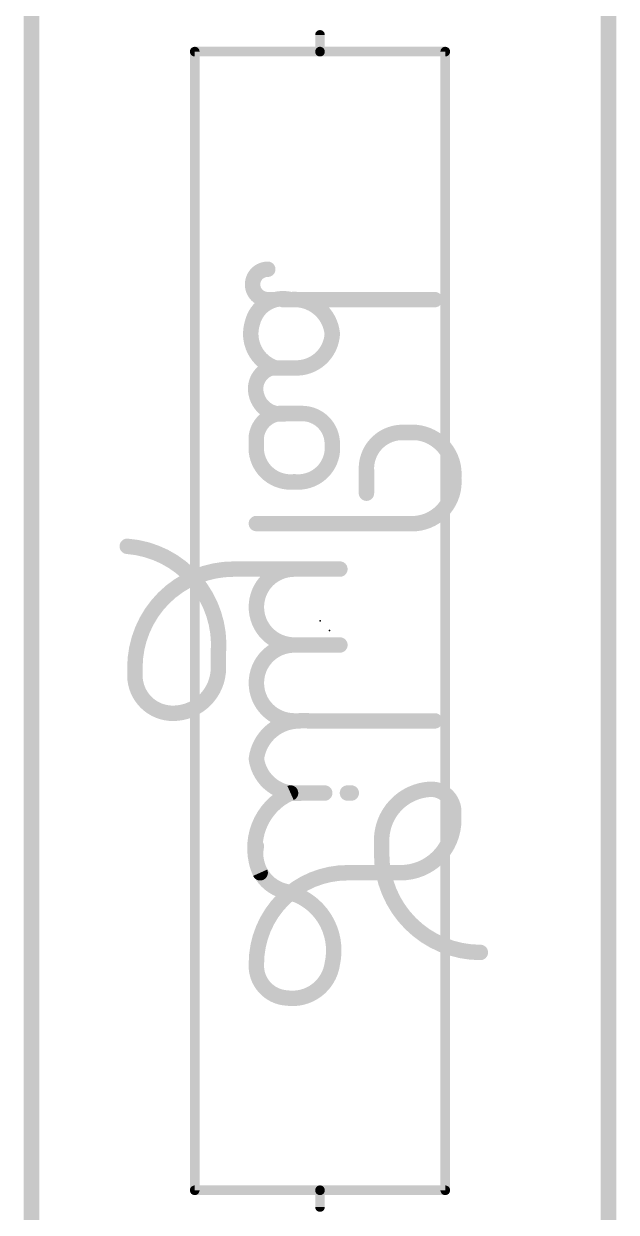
# Model space of a CAD drawing. Extents: x -45 to 62, y -39 to 23.
# Drawn here: x -3.9 to 3.9, y -7.79 to 7.87 of the extents above; entities that cross this region are included whole.
import ezdxf

# ---------------------------------------------------------------- set-up
doc = ezdxf.new("R2010")
doc.units = 0
for name, color, linetype in [('20', 53, 'CONTINUOUS'), ('21', 41, 'CONTINUOUS'), ('22', 40, 'CONTINUOUS'), ('23', 53, 'CONTINUOUS'), ('24', 53, 'CONTINUOUS')]:
    doc.layers.add(name, color=color, linetype=linetype)

msp = doc.modelspace()

# ---------------------------------------------------------------- linework, layer by layer
at = {"layer": '20', "const_width": 0.2032}
for points in [[(-3.8, 12.89), (-3.8, -12.89)], [(3.8, 12.89), (3.8, -12.89)]]:
    msp.add_lwpolyline(points, dxfattribs=at)
at = {"layer": '21', "const_width": 0.127}
for points in [[(0, 7.5), (0, 7.72)], [(-1.65, 7.5), (-1.65, -7.5)], [(-1.65, 7.5), (0, 7.5)], [(0, 7.5), (1.65, 7.5)], [(1.65, 7.5), (1.65, -7.5)], [(0, -7.5), (-1.65, -7.5)], [(1.65, -7.5), (0, -7.5)], [(0, -7.5), (0, -7.72)]]:
    msp.add_lwpolyline(points, dxfattribs=at)
at = {"layer": '21', "const_width": 0.0635}
for points in [[(0.0318, 7.72, 1), (-0.0318, 7.72)], [(-1.6183, 7.5, 1), (-1.6818, 7.5)], [(-1.65, 7.5317, 1), (-1.65, 7.4683)], [(-0.0318, 7.5, 1), (0.0318, 7.5)], [(0, 7.5317, 1), (0, 7.4683)], [(0, 7.4683, 1), (0, 7.5317)], [(1.6818, 7.5, 1), (1.6183, 7.5)], [(1.65, 7.4683, 1), (1.65, 7.5317)], [(-1.6818, -7.5, 1), (-1.6183, -7.5)], [(-1.65, -7.4683, 1), (-1.65, -7.5317)], [(0.0318, -7.5, 1), (-0.0318, -7.5)], [(0, -7.4683, 1), (0, -7.5317)], [(0, -7.5317, 1), (0, -7.4683)], [(1.6183, -7.5, 1), (1.6818, -7.5)], [(1.65, -7.5317, 1), (1.65, -7.4683)], [(-0.0318, -7.72, 1), (0.0318, -7.72)]]:
    msp.add_lwpolyline(points, format="xyb", dxfattribs=at)
at = {"layer": '22'}
for points, const_width in [([(-0.688, 4.633, 0.4142), (-0.888, 4.433)], 0.2032), ([(-0.688, 4.5822, 1), (-0.688, 4.6838)], 0.1016), ([(-0.888, 4.433, 0.4142), (-0.688, 4.233)], 0.2032), ([(-0.8372, 4.433, 1), (-0.9388, 4.433)], 0.1016), ([(-0.9388, 4.433, 1), (-0.8372, 4.433)], 0.1016), ([(-0.588, 4.233, 0.277), (-0.888, 3.933)], 0.2032), ([(-0.688, 4.2838, 1), (-0.688, 4.1822)], 0.1016), ([(-0.688, 4.1822, 1), (-0.688, 4.2838)], 0.1016), ([(-0.388, 4.233, 0.1231), (-0.588, 4.233)], 0.2032), ([(-0.6003, 4.2823, 1), (-0.5757, 4.1837)], 0.1016), ([(-0.5757, 4.1837, 1), (-0.6003, 4.2823)], 0.1016), ([(-0.588, 4.1822, 1), (-0.588, 4.2838)], 0.1016), ([(-0.488, 4.2838, 1), (-0.488, 4.1822)], 0.1016), ([(0.162, 3.783, 0.4142), (-0.388, 4.233)], 0.2032), ([(-0.3931, 4.2835, 1), (-0.3829, 4.1825)], 0.1016), ([(-0.4003, 4.1837, 1), (-0.3757, 4.2823)], 0.1016), ([(1.512, 4.1822, 1), (1.512, 4.2838)], 0.1016), ([(-0.888, 3.933, 0.4142), (-0.588, 3.333)], 0.2032), ([(-0.9373, 3.9453, 1), (-0.8387, 3.9207)], 0.1016), ([(-0.8398, 3.9169, 1), (-0.9362, 3.9491)], 0.1016), ([(-0.338, 3.333, 0.4142), (0.162, 3.783)], 0.2032), ([(0.2127, 3.7803, 1), (0.1113, 3.7857)], 0.1016), ([(0.1115, 3.7779, 1), (0.2125, 3.7881)], 0.1016), ([(-0.638, 3.333, 0.4142), (-0.838, 2.983)], 0.2032), ([(-0.638, 3.3838, 1), (-0.638, 3.2822)], 0.1016), ([(-0.6246, 3.284, 1), (-0.6514, 3.382)], 0.1016), ([(-0.588, 3.3838, 1), (-0.588, 3.2822)], 0.1016), ([(-0.6041, 3.2848, 1), (-0.5719, 3.3812)], 0.1016), ([(-0.588, 3.2822, 1), (-0.588, 3.3838)], 0.1016), ([(-0.3353, 3.3837, 1), (-0.3407, 3.2823)], 0.1016), ([(-0.338, 3.2822, 1), (-0.338, 3.3838)], 0.1016), ([(-0.838, 2.983, 0.4142), (-0.438, 2.733)], 0.2032), ([(-0.7885, 2.9944, 1), (-0.8875, 2.9716)], 0.1016), ([(-0.887, 2.9696, 1), (-0.789, 2.9964)], 0.1016), ([(-0.438, 2.733, 0.4142), (-0.838, 2.433)], 0.2032), ([(-0.438, 2.7838, 1), (-0.438, 2.6822)], 0.1016), ([(-0.4266, 2.6835, 1), (-0.4494, 2.7825)], 0.1016), ([(-0.4452, 2.6827, 1), (-0.4308, 2.7833)], 0.1016), ([(0.162, 2.333, 0.4142), (-0.238, 2.733)], 0.2032), ([(-0.238, 2.7838, 1), (-0.238, 2.6822)], 0.1016), ([(-0.238, 2.6822, 1), (-0.238, 2.7838)], 0.1016), ([(-0.7872, 2.433, 1), (-0.8888, 2.433)], 0.1016), ([(1.062, 2.483, 0.4141), (0.612, 1.983)], 0.2032), ([(1.062, 2.5338, 1), (1.062, 2.4322)], 0.1016), ([(1.0647, 2.4323, 1), (1.0593, 2.5337)], 0.1016), ([(1.762, 1.883, 0.4141), (1.262, 2.483)], 0.2032), ([(1.2666, 2.5336, 1), (1.2574, 2.4324)], 0.1016), ([(1.262, 2.4322, 1), (1.262, 2.5338)], 0.1016), ([(-0.8883, 2.4402, 1), (-0.7877, 2.4258)], 0.1016), ([(0.2128, 2.333, 1), (0.1112, 2.333)], 0.1016), ([(0.1112, 2.333, 1), (0.2128, 2.333)], 0.1016), ([(-0.838, 2.233, 0.4142), (-0.338, 1.833)], 0.2032), ([(-0.7875, 2.2386, 1), (-0.8885, 2.2274)], 0.1016), ([(-0.8888, 2.233, 1), (-0.7872, 2.233)], 0.1016), ([(-0.338, 1.833, 0.4142), (0.162, 2.233)], 0.2032), ([(0.1112, 2.233, 1), (0.2128, 2.233)], 0.1016), ([(0.2125, 2.2274, 1), (0.1115, 2.2386)], 0.1016), ([(0.6628, 1.983, 1), (0.5612, 1.983)], 0.1016), ([(0.5613, 1.9803, 1), (0.6627, 1.9857)], 0.1016), ([(-0.3324, 1.8835, 1), (-0.3436, 1.7825)], 0.1016), ([(-0.3324, 1.7825, 1), (-0.3436, 1.8835)], 0.1016), ([(1.262, 1.283, 0.4142), (1.762, 1.883)], 0.2032), ([(1.8126, 1.8876, 1), (1.7114, 1.8784)], 0.1016), ([(1.7114, 1.8876, 1), (1.8126, 1.8784)], 0.1016), ([(0.5612, 1.683, 1), (0.6628, 1.683)], 0.1016), ([(-0.838, 1.3338, 1), (-0.838, 1.2322)], 0.1016), ([(1.2574, 1.3336, 1), (1.2666, 1.2324)], 0.1016), ([(1.262, 1.2322, 1), (1.262, 1.3338)], 0.1016), ([(-1.338, -0.417, 0.4142), (-2.538, 0.983)], 0.2032), ([(-2.5341, 1.0337, 1), (-2.5419, 0.9323)], 0.1016), ([(-1.138, 0.683, 0.4142), (-2.438, -0.617)], 0.2032), ([(-1.138, 0.7338, 1), (-1.138, 0.6322)], 0.1016), ([(-1.138, 0.6322, 1), (-1.138, 0.7338)], 0.1016), ([(-0.338, 0.683, 0.4142), (-0.838, 0.183)], 0.2032), ([(-0.338, 0.7338, 1), (-0.338, 0.6322)], 0.1016), ([(-0.338, 0.6322, 1), (-0.338, 0.7338)], 0.1016), ([(-0.338, 0.6322, 1), (-0.338, 0.7338)], 0.1016), ([(0.262, 0.6322, 1), (0.262, 0.7338)], 0.1016), ([(-0.838, 0.183, 0.4142), (-0.338, -0.317)], 0.2032), ([(-0.7872, 0.183, 1), (-0.8888, 0.183)], 0.1016), ([(-0.8888, 0.183, 1), (-0.7872, 0.183)], 0.1016), ([(-0.338, -0.317, 0.4142), (-0.838, -0.817)], 0.2032), ([(-0.338, -0.2662, 1), (-0.338, -0.3678)], 0.1016), ([(-0.338, -0.3678, 1), (-0.338, -0.2662)], 0.1016), ([(-0.338, -0.3678, 1), (-0.338, -0.2662)], 0.1016), ([(0.262, -0.3678, 1), (0.262, -0.2662)], 0.1016), ([(-1.2872, -0.417, 1), (-1.3888, -0.417)], 0.1016), ([(-1.3887, -0.4131, 1), (-1.2873, -0.4209)], 0.1016), ([(-2.3872, -0.617, 1), (-2.4888, -0.617)], 0.1016), ([(-2.4888, -0.617, 1), (-2.3872, -0.617)], 0.1016), ([(-2.438, -0.717, 0.4142), (-1.938, -1.217)], 0.2032), ([(-2.3872, -0.717, 1), (-2.4888, -0.717)], 0.1016), ([(-1.938, -1.217, 0.4142), (-1.338, -0.617)], 0.2032), ([(-1.2872, -0.617, 1), (-1.3888, -0.617)], 0.1016), ([(-1.3888, -0.617, 1), (-1.2872, -0.617)], 0.1016), ([(-2.4888, -0.717, 1), (-2.3872, -0.717)], 0.1016), ([(-0.838, -0.817, 0.4142), (-0.338, -1.317)], 0.2032), ([(-0.7872, -0.817, 1), (-0.8888, -0.817)], 0.1016), ([(-0.8888, -0.817, 1), (-0.7872, -0.817)], 0.1016), ([(-1.938, -1.1662, 1), (-1.938, -1.2678)], 0.1016), ([(-1.938, -1.2678, 1), (-1.938, -1.1662)], 0.1016), ([(-0.288, -1.317, 0.37), (-0.838, -1.817)], 0.2032), ([(-0.338, -1.2662, 1), (-0.338, -1.3678)], 0.1016), ([(-0.138, -1.317, 0.0384), (-0.288, -1.317)], 0.2032), ([(-0.2919, -1.2663, 1), (-0.2841, -1.3677)], 0.1016), ([(-0.338, -1.3678, 1), (-0.338, -1.2662)], 0.1016), ([(-0.2865, -1.3678, 1), (-0.2895, -1.2662)], 0.1016), ([(-0.288, -1.3678, 1), (-0.288, -1.2662)], 0.1016), ([(-0.138, -1.2662, 1), (-0.138, -1.3678)], 0.1016), ([(-0.1419, -1.3677, 1), (-0.1341, -1.2663)], 0.1016), ([(1.512, -1.3678, 1), (1.512, -1.2662)], 0.1016), ([(-0.838, -1.817, 0.4142), (-0.238, -2.267)], 0.2032), ([(-0.7877, -1.8098, 1), (-0.8883, -1.8242)], 0.1016), ([(-0.8884, -1.8107, 1), (-0.7876, -1.8233)], 0.1016), ([(-0.388, -2.267, 0.4142), (-0.788, -3.317)], 0.2032), ([(-0.388, -2.2162, 1), (-0.388, -2.3178)], 0.1016), ([(-0.3672, -2.3134, 1), (-0.4088, -2.2206)], 0.1016), ([(-0.238, -2.2162, 1), (-0.238, -2.3178)], 0.1016), ([(-0.2308, -2.3173, 1), (-0.2452, -2.2167)], 0.1016), ([(-0.238, -2.3178, 1), (-0.238, -2.2162)], 0.1016), ([(0.062, -2.3178, 1), (0.062, -2.2162)], 0.1016), ([(0.362, -2.2162, 1), (0.362, -2.3178)], 0.1016), ([(0.412, -2.3178, 1), (0.412, -2.2162)], 0.1016), ([(1.462, -2.217, 0.4142), (0.812, -2.917)], 0.2032), ([(1.762, -2.517, 0.4142), (1.462, -2.217)], 0.2032), ([(1.462, -2.1662, 1), (1.462, -2.2678)], 0.1016), ([(1.4639, -2.2678, 1), (1.4601, -2.1662)], 0.1016), ([(1.8128, -2.517, 1), (1.7112, -2.517)], 0.1016), ([(1.7112, -2.517, 1), (1.8128, -2.517)], 0.1016), ([(1.062, -3.317, 0.4142), (1.762, -2.617)], 0.2032), ([(1.8128, -2.617, 1), (1.7112, -2.617)], 0.1016), ([(1.7112, -2.617, 1), (1.8128, -2.617)], 0.1016), ([(0.8628, -2.917, 1), (0.7612, -2.917)], 0.1016), ([(-0.838, -2.967, 0.4142), (-0.438, -3.567)], 0.2032), ([(-0.7882, -2.977, 1), (-0.8878, -2.957)], 0.1016), ([(0.7612, -2.9189, 1), (0.8628, -2.9151)], 0.1016), ([(0.812, -3.067, 0.4142), (2.112, -4.367)], 0.2032), ([(0.8628, -3.067, 1), (0.7612, -3.067)], 0.1016), ([(0.7612, -3.067, 1), (0.8628, -3.067)], 0.1016), ([(0.362, -3.317, 0.4142), (-0.838, -4.517)], 0.2032), ([(-0.8344, -3.3378, 1), (-0.7416, -3.2962)], 0.1016), ([(0.362, -3.2662, 1), (0.362, -3.3678)], 0.1016), ([(0.362, -3.3678, 1), (0.362, -3.2662)], 0.1016), ([(1.062, -3.2662, 1), (1.062, -3.3678)], 0.1016), ([(1.062, -3.3678, 1), (1.062, -3.2662)], 0.1016), ([(0.162, -4.517, 0.4142), (-0.438, -3.567)], 0.2032), ([(-0.4268, -3.5174, 1), (-0.4492, -3.6166)], 0.1016), ([(-0.448, -3.6168, 1), (-0.428, -3.5172)], 0.1016), ([(2.112, -4.4178, 1), (2.112, -4.3162)], 0.1016), ([(-0.838, -4.517, 0.4142), (-0.438, -4.967)], 0.2032), ([(-0.8888, -4.517, 1), (-0.7872, -4.517)], 0.1016), ([(-0.7873, -4.52, 1), (-0.8887, -4.514)], 0.1016), ([(-0.438, -4.967, 0.4142), (0.162, -4.517)], 0.2032), ([(0.1124, -4.5058, 1), (0.2116, -4.5282)], 0.1016), ([(0.2123, -4.5242, 1), (0.1117, -4.5098)], 0.1016), ([(-0.4308, -4.9167, 1), (-0.4452, -5.0173)], 0.1016), ([(-0.441, -5.0177, 1), (-0.435, -4.9163)], 0.1016)]:
    msp.add_lwpolyline(points, format="xyb", dxfattribs=dict(at, const_width=const_width))
at = {"layer": '22', "const_width": 0.2032}
for points in [[(-0.588, 4.233), (-0.688, 4.233)], [(-0.488, 4.233), (1.512, 4.233)], [(-0.638, 3.333), (-0.588, 3.333)], [(-0.588, 3.333), (-0.338, 3.333)], [(-0.238, 2.733), (-0.438, 2.733)], [(-0.838, 2.433), (-0.838, 2.233)], [(1.262, 2.483), (1.062, 2.483)], [(0.162, 2.233), (0.162, 2.333)], [(0.612, 1.983), (0.612, 1.683)], [(-0.838, 1.283), (1.262, 1.283)], [(-1.138, 0.683), (-0.338, 0.683)], [(-0.338, 0.683), (0.262, 0.683)], [(-0.338, -0.317), (0.262, -0.317)], [(-1.338, -0.617), (-1.338, -0.417)], [(-2.438, -0.717), (-2.438, -0.617)], [(-0.338, -1.317), (-0.288, -1.317)], [(-0.138, -1.317), (1.512, -1.317)], [(-0.238, -2.267), (-0.388, -2.267)], [(-0.238, -2.267), (0.062, -2.267)], [(0.362, -2.267), (0.412, -2.267)], [(1.762, -2.617), (1.762, -2.517)], [(0.812, -3.067), (0.812, -2.917)], [(0.362, -3.317), (1.062, -3.317)]]:
    msp.add_lwpolyline(points, dxfattribs=at)
at = {"layer": '23'}
msp.add_point((0, 0), dxfattribs=at)
at = {"layer": '24'}
msp.add_point((0.127, -0.127), dxfattribs=at)

doc.saveas('drawing.dxf')
